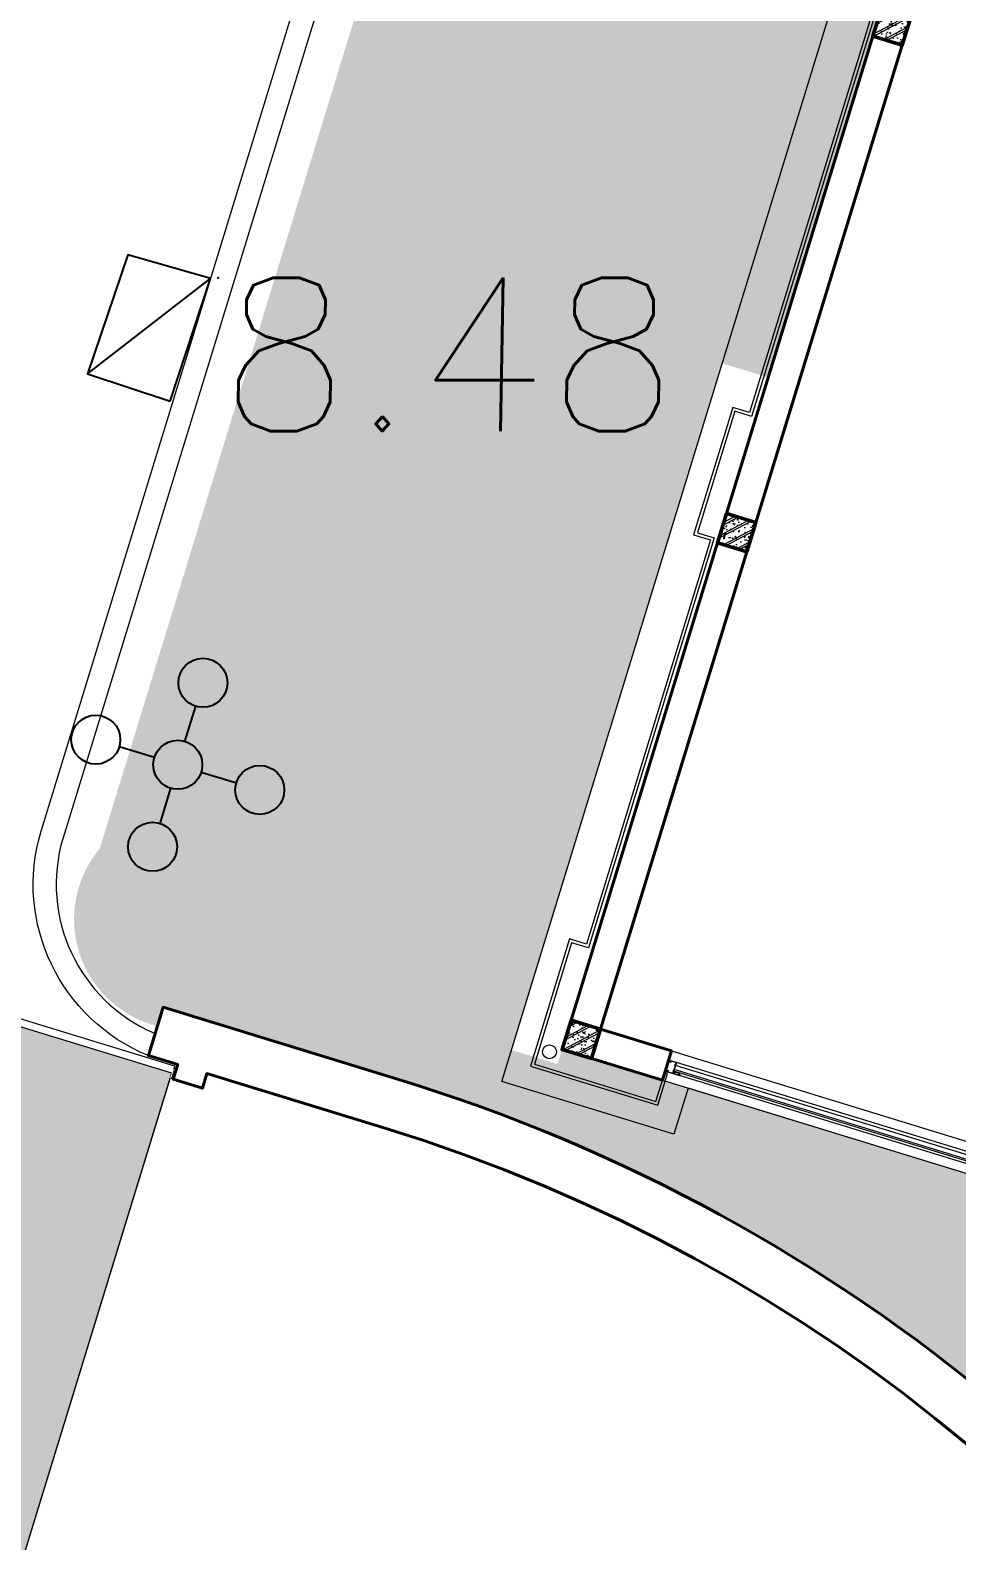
# Model space of a CAD drawing. Header units: inches. Extents: x 587740 to 588006, y 2325787 to 2326106.
# Drawn here: x 587920.28 to 587926.33, y 2325986.65 to 2325996.51 of the extents above; entities that cross this region are included whole.
import ezdxf
from ezdxf.enums import TextEntityAlignment as Align

# ---------------------------------------------------------------- set-up
doc = ezdxf.new("R2010")
doc.units = ezdxf.units.IN
doc.header["$MEASUREMENT"] = 0
doc.set_wipeout_variables(frame=1)
doc.header["$PDSIZE"] = 0.1
for name, color, linetype in [('diem', 8, 'Continuous'), ('Docao', 22, 'Continuous'), ('Ho ga', 8, 'Continuous'), ('Xref Landscape 2020 05 04$0$CDC-E-Lighting', 2, 'Continuous')]:
    doc.layers.add(name, color=color, linetype=linetype)
for name, color, linetype, lineweight in [('Xref Landscape 2020 05 04$0$HATCH', 250, 'Continuous', 5), ('Xref Landscape 2020 05 04$0$MANH', 136, 'Continuous', 5), ('Xref Landscape 2020 05 04$0$THAY', 4, 'Continuous', 20), ('Xref Landscape 2020 05 04$0$tree', 74, 'Continuous', 13), ('Xref Landscape 2020 05 04$0$TUONG', 7, 'Continuous', 40), ('Xref Mat bang phong may phat dien tang 1$0$+Alu doors', 63, 'Continuous', 5), ('Xref Mat bang phong may phat dien tang 1$0$+Steel Doors', 4, 'Continuous', 9), ('Xref Mat bang phong may phat dien tang 1$0$A_manh', 8, 'Continuous', 9), ('Xref Mat bang phong may phat dien tang 1$0$AUDIT_I_200911173911-1', 6, 'Continuous', 20), ('Xref Mat bang phong may phat dien tang 1$0$CUADI', 40, 'Continuous', 18), ('Xref Mat bang phong may phat dien tang 1$0$hoan thien', 41, 'Continuous', 20), ('Xref Mat bang phong may phat dien tang 1$0$THAY', 4, 'Continuous', 20), ('Xref Mat bang phong may phat dien tang 1$0$Xref Mat bang phong may phat dien tang 1$0$A_COT VACH', 30, 'Continuous', 50), ('Xref Mat bang phong may phat dien tang 1$0$Xref Mat bang phong may phat dien tang 1$0$i_hatch', 250, 'Continuous', 5), ('Xref Mat bang phong may phat dien tang 1$0$Xref Mat bang phong may phat dien tang 1$0$TUONG', 7, 'Continuous', 40)]:
    doc.layers.add(name, color=color, linetype=linetype, lineweight=lineweight)
doc.styles.add('VNARIAL', font='txt.shx')

# ---------------------------------------------------------------- blocks, each defined once
blk = doc.blocks.new('Xref Landscape 2020 05 04$0$li85')
at = {"linetype": 'ByBlock'}
for p, q in [((0, 100.000000015522), (0, 250.0000000310441)), ((-100.000000015522, 0), (-250.000000015522, 0)), ((100.000000015522, 0), (250.000000015522, 0)), ((0, -100.000000015522), (0, -250.000000015522))]:
    blk.add_line(p, q, dxfattribs=at)
for centre in [(0, 350.0000000310441), (-350.000000015522, 0), (0, 0), (350.000000015522, 0), (-6.123233995736766e-15, -350.000000015522)]:
    blk.add_circle(centre, 100, dxfattribs=at)
blk = doc.blocks.new('Xref Mat bang phong may phat dien tang 1$0$Xref Mat bang phong may phat dien tang 1$0$cot 200X200')
at = {"layer": 'Xref Mat bang phong may phat dien tang 1$0$Xref Mat bang phong may phat dien tang 1$0$i_hatch', "ltscale": 5}
h = blk.add_hatch(dxfattribs=at)
h.set_pattern_fill('BT-01', color=256, scale=15, pattern_type=2)
h.set_pattern_definition([(49.99999999999999, (-96078, 4446), (107.589027390113, -9.412820247389266), [11.25, -123.75]), (355, (-96078, 4446), (-20.81270004195, 112.8288200550018), [9, -99]), (100.4514, (-96069.034248, 4445.215599), (86.77640725710323, 103.415931309143), [9.5610285, -105.1713168]), (46.18420000000001, (-96078, 4476), (160.0861572938467, -24.82785214935271), [16.875, -185.625]), (96.6356, (-96064.65948825, 4473.93100395), (140.1994058323055, 146.1176806350663), [14.3415432, -157.75695]), (351.1842, (-96078, 4476), (140.1992917700441, 146.1177901387987), [13.5, -148.5]), (21, (-96063, 4468.5), (89.53605781776925, -60.39283359980082), [11.25, -123.75]), (326.0000000000001, (-96063, 4468.5), (36.49729978823726, 108.772506757028), [9, -99]), (71.4514, (-96055.53866505, 4463.4672591), (126.0333942872235, 48.37957450649286), [9.5610285, -105.1713168]), (37.50000000000001, (-96078, 4446), (1.8239782975936, 49.93407807469672), [0, -97.8, 0, -100.5, 0, -99.375]), (7.499999999999999, (-96078, 4446), (39.46043061632229, 59.16175678235403), [0, -57.3, 0, -95.55, 0, -37.875]), (327.5, (-96111.45, 4446), (80.07336542586135, -3.383230760156963), [0, -37.5, 0, -117, 0, -155.25]), (317.5, (-96126.45, 4446), (87.47792540135794, 15.01574734984766), [0, -48.75, 0, -77.69999999999999, 0, -110.25]), (45, (-96078, 4446), (-45.07805730064241, 45.07805730064241), []), (45, (-96078, 4464.375), (-45.07805730064241, 45.07805730064241), [])])
h.paths.add_polyline_path([(-100, 100), (100, 100), (100, -100), (-100, -100)])
at = {"layer": 'Xref Mat bang phong may phat dien tang 1$0$Xref Mat bang phong may phat dien tang 1$0$A_COT VACH'}
blk.add_lwpolyline([(-100, 100), (100, 100), (100, -100), (-100, -100)], close=True, dxfattribs=at)
blk = doc.blocks.new('*U96')
at = {"layer": 'Xref Mat bang phong may phat dien tang 1$0$+Alu doors', "ltscale": 1000}
for p, q in [((-11018.14192059063, 54301.26187390702, -66.22850946302151), (-11018.14192059118, 56695.27247471528, -132.457018926043)), ((-11007.14192059058, 54301.26187390708, -66.22850946302151), (-11007.14192059057, 56695.27247471528, -132.457018926043)), ((-10978.50237542604, 54301.26187390708, -66.22850946302151), (-10978.50237542603, 56695.27247471528, -132.457018926043)), ((-10958.14192059058, 54301.26187390702, -66.22850946302151), (-10958.14192059057, 56695.27247471528, -132.457018926043))]:
    blk.add_line(p, q, dxfattribs=at)
at = {"layer": 'Xref Mat bang phong may phat dien tang 1$0$+Steel Doors', "ltscale": 1000}
for p, q in [((-11031.64192059057, 56695.27247471528, -66.22850946302151), (-11034.14192059057, 56695.27247471528, -66.22850946302151)), ((-11034.14192059057, 56695.27247471528, -66.22850946302151), (-11034.14192059057, 56657.27247471528, -66.22850946302151)), ((-11034.14192059057, 56657.27247471528, -66.22850946302151), (-11026.34192059058, 56657.27247471528, -66.22850946302151)), ((-11032.64192059057, 56654.47247471529, -132.457018926043), (-11034.14192059057, 56652.27247471528, -132.457018926043)), ((-11032.94192059056, 56652.27247471528, -66.22850946302151), (-11034.14192059057, 56652.27247471528, -66.22850946302151)), ((-11034.14192059057, 56652.27247471528, -66.22850946302151), (-11034.14192059057, 56650.27247471528, -66.22850946302151)), ((-11034.14192059058, 54346.26187390708, -66.22850946302151), (-11034.14192059057, 56650.27247471528, -132.457018926043)), ((-11034.14192059057, 56650.27247471528, -66.22850946302151), (-11025.14192059057, 56650.27247471528, -66.22850946302151)), ((-11032.94192059056, 56689.27247471528, -66.22850946302151), (-11032.94192059056, 56694.07247471527, -66.22850946302151)), ((-11032.94192059056, 56694.07247471527, -66.22850946302151), (-11031.64192059057, 56694.07247471527, -66.22850946302151)), ((-11020.34192059058, 56689.27247471528, -66.22850946302151), (-11032.94192059056, 56689.27247471528, -66.22850946302151)), ((-11022.84192059058, 56688.27247471528, -132.457018926043), (-11032.94192059056, 56688.27247471528, -132.457018926043)), ((-11032.94192059056, 56658.47247471529, -132.457018926043), (-11032.94192059056, 56688.07247471527, -132.457018926043)), ((-11020.34192059058, 56658.47247471529, -132.457018926043), (-11032.94192059056, 56658.47247471529, -132.457018926043)), ((-11032.94192059056, 56651.47247471529, -66.22850946302151), (-11032.94192059056, 56652.27247471528, -66.22850946302151)), ((-11026.34192059058, 56651.47247471529, -66.22850946302151), (-11032.94192059056, 56651.47247471529, -66.22850946302151)), ((-11031.64192059057, 56694.07247471527, -66.22850946302151), (-11031.64192059057, 56695.27247471528, -66.22850946302151)), ((-11026.34192059058, 56657.27247471528, -66.22850946302151), (-11026.34192059058, 56651.47247471529, -66.22850946302151)), ((-11025.14192059057, 56650.27247471528, -66.22850946302151), (-11025.14192059057, 56657.27247471528, -66.22850946302151)), ((-11025.14192059057, 56657.27247471528, -66.22850946302151), (-11019.14192059057, 56657.27247471528, -66.22850946302151)), ((-11022.84192059058, 56689.27247471528, -132.457018926043), (-11022.84192059058, 56681.07247471527, -132.457018926043)), ((-11022.84192059058, 56681.07247471527, -132.457018926043), (-11020.34192059058, 56681.07247471527, -132.457018926043)), ((-11019.14192059057, 56695.27247471528, -66.22850946302151), (-11021.64192059057, 56695.27247471528, -66.22850946302151)), ((-11021.64192059057, 56695.27247471528, -66.22850946302151), (-11021.64192059057, 56694.07247471527, -66.22850946302151)), ((-11021.64192059057, 56694.07247471527, -66.22850946302151), (-11020.34192059058, 56694.07247471527, -66.22850946302151)), ((-11021.64192059057, 56682.27247471528, -66.22850946302151), (-11021.64192059057, 56688.27247471528, -66.22850946302151)), ((-11021.64192059057, 56688.27247471528, -66.22850946302151), (-11020.34192059058, 56688.27247471528, -66.22850946302151)), ((-11020.34192059058, 56682.27247471528, -66.22850946302151), (-11021.64192059057, 56682.27247471528, -66.22850946302151)), ((-11020.34192059058, 56694.07247471527, -66.22850946302151), (-11020.34192059058, 56689.27247471528, -66.22850946302151)), ((-11020.34192059058, 56688.27247471528, -66.22850946302151), (-11020.34192059058, 56687.27247471528, -66.22850946302151)), ((-11020.34192059058, 56687.27247471528, -66.22850946302151), (-11019.14192059057, 56687.27247471528, -66.22850946302151)), ((-11019.14192059057, 56683.07247471527, -66.22850946302151), (-11020.34192059058, 56683.07247471527, -66.22850946302151)), ((-11020.34192059058, 56683.07247471527, -66.22850946302151), (-11020.34192059058, 56682.27247471528, -66.22850946302151)), ((-11020.34192059058, 56681.07247471527, -132.457018926043), (-11020.34192059058, 56658.47247471529, -132.457018926043)), ((-11019.14192059057, 56687.27247471528, -66.22850946302151), (-11019.14192059057, 56695.27247471528, -66.22850946302151)), ((-11019.14192059057, 56657.27247471528, -66.22850946302151), (-11019.14192059057, 56683.07247471527, -66.22850946302151)), ((-11034.14192059058, 54344.26187390708, -66.22850946302151), (-11034.14192059058, 54346.26187390708, -66.22850946302151)), ((-11034.14192059058, 54346.26187390708, -66.22850946302151), (-11025.14192059058, 54346.26187390708, -66.22850946302151)), ((-11032.64192059058, 54342.06187390707, -66.22850946302151), (-11034.14192059058, 54344.26187390708, -66.22850946302151)), ((-11032.94192059057, 54344.26187390708, -66.22850946302151), (-11034.14192059058, 54344.26187390708, -66.22850946302151)), ((-11034.14192059058, 54301.26187390708, -66.22850946302151), (-11034.14192059058, 54339.26187390708, -66.22850946302151)), ((-11034.14192059058, 54339.26187390708, -66.22850946302151), (-11026.34192059059, 54339.26187390708, -66.22850946302151)), ((-11031.64192059058, 54301.26187390708, -66.22850946302151), (-11034.14192059058, 54301.26187390708, -66.22850946302151)), ((-11026.34192059059, 54345.06187390707, -66.22850946302151), (-11032.94192059057, 54345.06187390707, -66.22850946302151)), ((-11032.94192059057, 54345.06187390707, -66.22850946302151), (-11032.94192059057, 54344.26187390708, -66.22850946302151)), ((-11020.34192059059, 54338.06187390707, -66.22850946302151), (-11032.94192059057, 54338.06187390707, -66.22850946302151)), ((-11032.94192059057, 54338.06187390707, -66.22850946302151), (-11032.94192059057, 54308.46187390709, -66.22850946302151)), ((-11022.84192059059, 54308.26187390708, -66.22850946302151), (-11032.94192059057, 54308.26187390708, -66.22850946302151)), ((-11020.34192059059, 54307.26187390708, -66.22850946302151), (-11032.94192059057, 54307.26187390708, -66.22850946302151)), ((-11032.94192059057, 54307.26187390708, -66.22850946302151), (-11032.94192059057, 54302.46187390709, -66.22850946302151)), ((-11032.94192059057, 54302.46187390709, -66.22850946302151), (-11031.64192059058, 54302.46187390709, -66.22850946302151)), ((-11031.64192059058, 54302.46187390709, -66.22850946302151), (-11031.64192059058, 54301.26187390708, -66.22850946302151)), ((-11026.34192059059, 54339.26187390708, -66.22850946302151), (-11026.34192059059, 54345.06187390707, -66.22850946302151)), ((-11025.14192059058, 54346.26187390708, -66.22850946302151), (-11025.14192059058, 54339.26187390708, -66.22850946302151)), ((-11025.14192059058, 54339.26187390708, -66.22850946302151), (-11019.14192059058, 54339.26187390708, -66.22850946302151)), ((-11022.84192059059, 54307.26187390708, -66.22850946302151), (-11022.84192059059, 54315.46187390709, -66.22850946302151)), ((-11022.84192059059, 54315.46187390709, -66.22850946302151), (-11020.34192059059, 54315.46187390709, -66.22850946302151)), ((-11020.34192059059, 54314.26187390708, -66.22850946302151), (-11021.64192059058, 54314.26187390708, -66.22850946302151)), ((-11021.64192059058, 54314.26187390708, -66.22850946302151), (-11021.64192059058, 54308.26187390708, -66.22850946302151)), ((-11021.64192059058, 54308.26187390708, -66.22850946302151), (-11020.34192059059, 54308.26187390708, -66.22850946302151)), ((-11021.64192059058, 54301.26187390708, -66.22850946302151), (-11021.64192059058, 54302.46187390709, -66.22850946302151)), ((-11021.64192059058, 54302.46187390709, -66.22850946302151), (-11020.34192059059, 54302.46187390709, -66.22850946302151)), ((-11019.14192059058, 54301.26187390708, -66.22850946302151), (-11021.64192059058, 54301.26187390708, -66.22850946302151)), ((-11020.34192059059, 54315.46187390709, -66.22850946302151), (-11020.34192059059, 54338.06187390707, -66.22850946302151)), ((-11020.34192059059, 54313.46187390709, -66.22850946302151), (-11020.34192059059, 54314.26187390708, -66.22850946302151)), ((-11019.14192059058, 54313.46187390709, -66.22850946302151), (-11020.34192059059, 54313.46187390709, -66.22850946302151)), ((-11020.34192059059, 54308.26187390708, -66.22850946302151), (-11020.34192059059, 54309.26187390708, -66.22850946302151)), ((-11020.34192059059, 54309.26187390708, -66.22850946302151), (-11019.14192059058, 54309.26187390708, -66.22850946302151)), ((-11020.34192059059, 54302.46187390709, -66.22850946302151), (-11020.34192059059, 54307.26187390708, -66.22850946302151)), ((-11019.14192059058, 54339.26187390708, -66.22850946302151), (-11019.14192059058, 54313.46187390709, -66.22850946302151)), ((-11019.14192059058, 54309.26187390708, -66.22850946302151), (-11019.14192059058, 54301.26187390708, -66.22850946302151))]:
    blk.add_line(p, q, dxfattribs=at)
for centre, radius in [((-11029.64192059057, 56654.47247471529, -132.457018926043), 3), ((-11032.14192059057, 56654.47247471529, -132.457018926043), 0.5), ((-11029.64192059057, 56654.47247471529, -132.457018926043), 2), ((-11029.64192059057, 56656.97247471529, -132.457018926043), 0.5), ((-11029.64192059057, 56651.97247471529, -132.457018926043), 0.5), ((-11027.14192059057, 56654.47247471529, -132.457018926043), 0.5), ((-11029.64192059058, 54342.06187390707, -66.22850946302151), 3), ((-11032.14192059058, 54342.06187390707, -66.22850946302151), 0.5), ((-11029.64192059058, 54342.06187390707, -66.22850946302151), 2), ((-11029.64192059058, 54344.56187390707, -66.22850946302151), 0.5), ((-11029.64192059058, 54339.56187390707, -66.22850946302151), 0.5), ((-11027.14192059058, 54342.06187390707, -66.22850946302151), 0.5)]:
    blk.add_circle(centre, radius, dxfattribs=at)
at = {"layer": 'Xref Mat bang phong may phat dien tang 1$0$CUADI'}
for p, q in [((-11034.14192059051, 56695.27247471528, -132.457018926043), (-11034.14192059051, 56733.27247471528, -132.457018926043)), ((-11034.14192059051, 56733.27247471528, -132.457018926043), (-11025.14192059051, 56733.27247471528, -132.457018926043)), ((-11026.29192059053, 56732.12247471529, -132.457018926043), (-11032.99192059055, 56732.12247471529, -132.457018926043)), ((-11032.99192059055, 56732.12247471529, -132.457018926043), (-11032.99192059055, 56696.42247471528, -132.457018926043)), ((-11026.29192059048, 56730.97247471526, -132.457018926043), (-11026.29192059053, 56732.12247471529, -132.457018926043)), ((-11022.64192059051, 56730.97247471529, -132.457018926043), (-11026.29192059048, 56730.97247471526, -132.457018926043)), ((-11025.14192059051, 56733.27247471528, -132.457018926043), (-11025.14192059051, 56732.12247471529, -132.457018926043)), ((-11025.14192059051, 56732.12247471529, -132.457018926043), (-11022.64192059051, 56732.12247471529, -132.457018926043)), ((-11022.14192059051, 56731.62247471529, -132.457018926043), (-11022.14192059051, 56731.47247471529, -132.457018926043)), ((-10970.14192059057, 56731.47247471529, -132.457018926043), (-10970.14192059057, 56731.62247471529, -132.457018926043)), ((-10969.64192059057, 56732.12247471529, -132.457018926043), (-10967.14192059057, 56732.12247471529, -132.457018926043)), ((-10965.9919205906, 56730.97247471526, -132.457018926043), (-10969.64192059057, 56730.97247471529, -132.457018926043)), ((-10967.14192059057, 56732.12247471529, -132.457018926043), (-10967.14192059057, 56733.27247471528, -132.457018926043)), ((-10967.14192059057, 56733.27247471528, -132.457018926043), (-10958.14192059057, 56733.27247471528, -132.457018926043)), ((-10959.29192059059, 56732.12247471529, -132.457018926043), (-10965.99192059055, 56732.12247471529, -132.457018926043)), ((-10965.99192059055, 56732.12247471529, -132.457018926043), (-10965.9919205906, 56730.97247471526, -132.457018926043)), ((-10959.29192059059, 56696.42247471528, -132.457018926043), (-10959.29192059059, 56732.12247471529, -132.457018926043)), ((-10958.14192059057, 56733.27247471528, -132.457018926043), (-10958.14192059057, 56695.27247471528, -132.457018926043)), ((-10958.14192059057, 56695.27247471528, -132.457018926043), (-11034.14192059051, 56695.27247471528, -132.457018926043)), ((-11032.99192059055, 56696.42247471528, -132.457018926043), (-11015.9311341529, 56696.42247471528, -132.457018926043)), ((-11015.68944062342, 56700.09281238672, -132.457018926043), (-11015.42888061606, 56699.666070682, -132.457018926043)), ((-11013.3444005576, 56700.09281238672, -132.457018926043), (-11013.6049605649, 56699.66607068197, -132.457018926043)), ((-10978.98113415294, 56696.42247471528, -132.457018926043), (-11013.10270702813, 56696.42247471528, -132.457018926043)), ((-10978.47888061617, 56699.66607068197, -132.457018926043), (-10978.73944062341, 56700.09281238678, -132.457018926043)), ((-10976.65496056495, 56699.66607068197, -132.457018926043), (-10976.39440055771, 56700.09281238678, -132.457018926043)), ((-10976.15270702817, 56696.42247471528, -132.457018926043), (-10959.29192059059, 56696.42247471528, -132.457018926043)), ((-10958.14192059058, 54301.26187390708, -66.22850946302151), (-11034.14192059052, 54301.26187390708, -66.22850946302151)), ((-11034.14192059052, 54301.26187390708, -66.22850946302151), (-11034.14192059052, 54263.26187390708, -66.22850946302151)), ((-11034.14192059052, 54263.26187390708, -66.22850946302151), (-11025.14192059052, 54263.26187390708, -66.22850946302151)), ((-11032.99192059055, 54264.41187390708, -66.22850946302151), (-11032.99192059055, 54300.11187390709, -66.22850946302151)), ((-11032.99192059055, 54300.11187390709, -66.22850946302151), (-11015.9311341529, 54300.11187390709, -66.22850946302151)), ((-11026.29192059054, 54264.41187390708, -66.22850946302151), (-11032.99192059055, 54264.41187390708, -66.22850946302151)), ((-11022.64192059052, 54265.56187390707, -66.22850946302151), (-11026.29192059048, 54265.5618739071, -66.22850946302151)), ((-11026.29192059048, 54265.5618739071, -66.22850946302151), (-11026.29192059054, 54264.41187390708, -66.22850946302151)), ((-11025.14192059052, 54263.26187390708, -66.22850946302151), (-11025.14192059052, 54264.41187390708, -66.22850946302151)), ((-11025.14192059052, 54264.41187390708, -66.22850946302151), (-11022.64192059052, 54264.41187390708, -66.22850946302151)), ((-11022.14192059052, 54264.91187390708, -66.22850946302151), (-11022.14192059052, 54265.06187390707, -66.22850946302151)), ((-11015.68944062343, 54296.44153623564, -66.22850946302151), (-11015.42888061607, 54296.86827794037, -66.22850946302151)), ((-11013.34440055761, 54296.44153623564, -66.22850946302151), (-11013.60496056491, 54296.8682779404, -66.22850946302151)), ((-10978.98113415295, 54300.11187390709, -66.22850946302151), (-11013.10270702813, 54300.11187390709, -66.22850946302151)), ((-10978.47888061617, 54296.8682779404, -66.22850946302151), (-10978.73944062342, 54296.44153623559, -66.22850946302151)), ((-10976.65496056496, 54296.8682779404, -66.22850946302151), (-10976.39440055771, 54296.44153623559, -66.22850946302151)), ((-10976.15270702818, 54300.11187390709, -66.22850946302151), (-10959.2919205906, 54300.11187390709, -66.22850946302151)), ((-10970.14192059058, 54265.06187390707, -66.22850946302151), (-10970.14192059058, 54264.91187390708, -66.22850946302151)), ((-10965.99192059061, 54265.5618739071, -66.22850946302151), (-10969.64192059058, 54265.56187390707, -66.22850946302151)), ((-10969.64192059058, 54264.41187390708, -66.22850946302151), (-10967.14192059058, 54264.41187390708, -66.22850946302151)), ((-10967.14192059058, 54264.41187390708, -66.22850946302151), (-10967.14192059058, 54263.26187390708, -66.22850946302151)), ((-10967.14192059058, 54263.26187390708, -66.22850946302151), (-10958.14192059058, 54263.26187390708, -66.22850946302151)), ((-10965.99192059055, 54264.41187390708, -66.22850946302151), (-10965.99192059061, 54265.5618739071, -66.22850946302151)), ((-10959.2919205906, 54264.41187390708, -66.22850946302151), (-10965.99192059055, 54264.41187390708, -66.22850946302151)), ((-10959.2919205906, 54300.11187390709, -66.22850946302151), (-10959.2919205906, 54264.41187390708, -66.22850946302151)), ((-10958.14192059058, 54263.26187390708, -66.22850946302151), (-10958.14192059058, 54301.26187390708, -66.22850946302151))]:
    blk.add_line(p, q, dxfattribs=at)
for centre, radius, start, end in [((-11022.64192059051, 56731.62247471529, -132.457018926043), 0.5, 0, 90), ((-11022.64192059051, 56731.47247471529, -132.457018926043), 0.5, 270, 0), ((-10969.64192059057, 56731.62247471529, -132.457018926043), 0.5, 90, 180), ((-10969.64192059057, 56731.47247471529, -132.457018926043), 0.5, 180, 270), ((-11014.51692059055, 56698.17247471527, -132.457018926043), 2.249999999978485, 121.4074098892086, 231.0575587314018), ((-11014.51692059051, 56698.17247471531, -132.457018926043), 1.749999999970359, 121.4074098887342, 58.59259011126581), ((-11014.51692059051, 56698.17247471531, -132.457018926043), 1.749999999970359, 121.4074098887342, 58.59259011126581), ((-11014.51692059047, 56698.17247471527, -132.457018926043), 2.249999999978485, 308.9424412685982, 58.59259011079141), ((-10977.56692059057, 56698.17247471528, -132.457018926043), 2.250000000001568, 121.4074098879002, 231.0575587309418), ((-10977.56692059056, 56698.17247471526, -132.457018926043), 1.750000000013828, 121.4074098878652, 58.59259011213479), ((-10977.56692059055, 56698.1724747152, -132.457018926043), 1.750000000072561, 121.4074098869004, 58.59259011128145), ((-10977.56692059055, 56698.17247471528, -132.457018926043), 2.250000000001568, 308.9424412690582, 58.59259011209981), ((-11022.64192059052, 54265.06187390707, -66.22850946302151), 0.5, 0, 90), ((-11022.64192059052, 54264.91187390708, -66.22850946302151), 0.5, 270, 0), ((-11014.51692059055, 54298.3618739071, -66.22850946302151), 2.249999999978485, 128.9424412685982, 238.5925901107913), ((-11014.51692059052, 54298.36187390705, -66.22850946302151), 1.749999999970359, 301.4074098887342, 238.5925901112658), ((-11014.51692059052, 54298.36187390705, -66.22850946302151), 1.749999999970359, 301.4074098887342, 238.5925901112658), ((-11014.51692059048, 54298.3618739071, -66.22850946302151), 2.249999999978485, 301.4074098892086, 51.05755873140181), ((-10977.56692059057, 54298.36187390709, -66.22850946302151), 2.250000000001568, 128.9424412690582, 238.5925901120998), ((-10977.56692059057, 54298.3618739071, -66.22850946302151), 1.750000000013828, 301.4074098878652, 238.5925901121348), ((-10977.56692059056, 54298.36187390717, -66.22850946302151), 1.750000000072561, 301.4074098887186, 238.5925901130996), ((-10977.56692059056, 54298.36187390709, -66.22850946302151), 2.250000000001568, 301.4074098879002, 51.05755873094184), ((-10969.64192059058, 54265.06187390707, -66.22850946302151), 0.5, 90, 180), ((-10969.64192059058, 54264.91187390708, -66.22850946302151), 0.5, 180, 270)]:
    blk.add_arc(centre, radius, start, end, dxfattribs=at)

msp = doc.modelspace()

# ---------------------------------------------------------------- hatches: boundary and pattern name
at = {"layer": 'Xref Landscape 2020 05 04$0$HATCH'}
h = msp.add_hatch(dxfattribs=at)
h.set_pattern_fill('FILL', color=256, scale=200, angle=4.969616689786745e-17, pattern_type=2)
h.set_pattern_definition([(27.94485315932023, (587837.1683715227, 2326033.824843154), (0.07343597272982269, 0.1029910786382694), [0.1131370880795329, -0.1131370880795329]), (27.94485315932023, (587837.1816261342, 2326033.799856851), (0.07343597272982269, 0.1029910786382694), [0.1131370880795329, -0.1131370880795329]), (297.9448375156794, (587837.2007465895, 2326033.793991009), (0.1264544189279493, 0.003045868315924131), [0.05656854404976644, -0.05656854404976644]), (297.9448375156794, (587837.2257328884, 2326033.807245628), (0.1264544189279493, 0.003045868315924131), [0.05656854404976644, -0.05656842654976322]), (297.9448375156794, (587837.2507191874, 2326033.820500246), (0.1264544189279493, 0.003045868315924131), [0.05656854404976644, -0.05656842654976322]), (297.9448375156794, (587837.2757054863, 2326033.833754865), (0.1264544189279493, 0.003045868315924131), [0.05656854404976644, -0.05656842654976322])])
h.paths.add_polyline_path([(587921.2023403355, 2325989.702985153), (587920.1707917826, 2325990.019447354), (587917.7745946288, 2325982.20873925), (587918.8061431816, 2325981.892277048)])

# ---------------------------------------------------------------- linework, layer by layer
at = {"layer": 'diem'}
msp.add_point((587921.505, 2325994.895, 8.475), dxfattribs=at)
at = {"layer": 'Ho ga', "elevation": 8.448}
msp.add_lwpolyline([(587921.193, 2325994.091), (587921.4560378804, 2325994.890783685), (587920.9163921542, 2325995.046407894), (587920.6529462043, 2325994.268241296)], close=True, dxfattribs=at)
msp.add_lwpolyline([(587920.6529462043, 2325994.268241296), (587921.4560378796, 2325994.890783682)], dxfattribs=at)
at = {"layer": 'Xref Landscape 2020 05 04$0$MANH'}
msp.add_lwpolyline([(587924.2188160031, 2326003.384973464), (587920.4927284305, 2325991.239319107, 0.3810533022681022), (587921.0894749828, 2325989.9636792, 0.3810533022681022)], format="xyb", dxfattribs=at)
for points in [[(587921.222741081, 2325989.749026551), (587920.1854563857, 2325990.067248485), (587917.7599300134, 2325982.160938079), (587918.7972147086, 2325981.842716144), (587918.8221445448, 2325981.923978102), (587918.8164084082, 2325981.925737855), (587921.1920751085, 2325989.669524346), (587921.1978112452, 2325989.667764593)], [(587921.2023403355, 2325989.702985153), (587920.1707917826, 2325990.019447354), (587917.7745946288, 2325982.20873925), (587918.8061431816, 2325981.892277048)]]:
    msp.add_lwpolyline(points, close=True, dxfattribs=at)
at = {"layer": 'Xref Landscape 2020 05 04$0$THAY'}
msp.add_lwpolyline([(587921.050276262, 2325989.817625933, -0.3865098183821185), (587920.3493776567, 2325991.283484512), (587924.0754125887, 2326003.428967279)], format="xyb", dxfattribs=at)
at = {"layer": 'Xref Landscape 2020 05 04$0$TUONG'}
msp.add_lwpolyline([(587913.9057044964, 2325969.154357851), (587916.340029615, 2325977.089348885), (587918.6058035624, 2325976.394246596, 1.000000000000003), (587920.1455875352, 2325981.413367471), (587918.99836022, 2325981.765317997), (587919.0276894385, 2325981.860920299), (587918.836484886, 2325981.91957872), (587918.8071556673, 2325981.823976417), (587918.6159511149, 2325981.882634839), (587918.5191646938, 2325981.567147241), (587920.0488011141, 2325981.097879873, -0.9999999999999999), (587918.7025899836, 2325976.709734194), (587916.1213285244, 2325977.501622878), (587913.4934305636, 2325968.935656648), (587916.0746920228, 2325968.143767964, 1), (587922.6766990654, 2325989.663846072), (587921.1470626736, 2325990.1331135), (587921.050276262, 2325989.817625933), (587921.2414808145, 2325989.758967512), (587921.2121515868, 2325989.663365213), (587921.4033561394, 2325989.604706792), (587921.432685358, 2325989.700309095), (587922.5799126539, 2325989.348358505, -0.9999999999999999), (587916.1714784439, 2325968.459255562)], format="xyb", dxfattribs=at)

# ---------------------------------------------------------------- block references
at = {"layer": 'Xref Landscape 2020 05 04$0$CDC-E-Lighting', "xscale": 0.001599999847666704, "yscale": 0.001600000075995922, "zscale": 0.001599999999998308, "rotation": 162.9448455820361}
msp.add_blockref('Xref Landscape 2020 05 04$0$li85', (587921.2419776572, 2325991.716248403), dxfattribs=at)

# ---------------------------------------------------------------- texts
at = {"layer": 'Docao', "style": 'VNARIAL', "oblique": 1}
msp.add_text('8.48', height=1, dxfattribs=at).set_placement((587921.505, 2325994.895, 8.475), align=Align.TOP_LEFT)

# ---------------------------------------------------------------- next in the draw order: wipeouts: each hides what was drawn before it
msp.add_wipeout([(587921.1920751086, 2325989.6695243455), (587921.2087927633, 2325989.724017658), (587921.1542994658, 2325989.740735308), (587921.1560592189, 2325989.746471446), (587921.216288653, 2325989.7279940434), (587921.1978112452, 2325989.667764593)]).dxf.layer = 'Xref Landscape 2020 05 04$0$MANH'
at = {"linetype": 'ByBlock'}
msp.add_wipeout([(587937.4733255416, 2325998.7378828707), (587937.25490141, 2325998.0259017497), (587936.9548621738, 2325998.117948867), (587936.1101816905, 2325995.364605852), (587936.4102209267, 2325995.2725587348), (587933.7104693262, 2325986.4723764663), (587930.1881556985, 2325987.552964523), (587930.2805427369, 2325987.8541117758), (587927.6180193428, 2325988.6709302887), (587927.5256323044, 2325988.369783036), (587926.521798269, 2325988.677742855), (587926.6141853074, 2325988.978890108), (587924.5730174575, 2325989.60508693), (587924.4806304191, 2325989.3039396773), (587923.3573036679, 2325989.6485579023), (587925.8488188277, 2325997.7699671187), (587926.1500252546, 2325997.6775619267), (587927.2029421786, 2326001.1096779937), (587926.9017357517, 2326001.202083186), (587927.1201598833, 2326001.9140643068), (587930.863075002, 2326000.765799331), (587930.7854321296, 2326000.512712555), (587933.6534721616, 2325999.6328449077), (587933.731115034, 2325999.8859316837)], dxfattribs=at).dxf.layer = 'Xref Mat bang phong may phat dien tang 1$0$A_manh'

# ---------------------------------------------------------------- next in the draw order: hatches: boundary and pattern name
at = {"layer": 'Xref Landscape 2020 05 04$0$tree'}
h = msp.add_hatch(dxfattribs=at)
h.set_pattern_fill('CROSS', color=256, scale=499.9999999999999, angle=180)
h.set_pattern_definition([(162.9448453374998, (587837.162505679, 2326033.805722693), (-0.1561643684962271, -0.08284136481517426), [0.06249999317998287, -0.1874999795399486]), (252.9448453374999, (587837.1417953484, 2326033.844763791), (0.08284132217713897, -0.1561643911146509), [0.0625000102445483, -0.1875000307336449])])
edge = h.paths.add_edge_path(flags=16)
edge.add_line((587933.496445618, 2325986.35498537), (587931.8276130816, 2325980.915214358))
edge.add_line((587931.8276130816, 2325980.915214358), (587930.3580623056, 2325981.366048436))
edge.add_ellipse((587919.3756955441, 2325978.903807017), major_axis=(7.958487593634982, 7.95848759363498), ratio=0.9999998471766518, start_angle=327.6367182306451, end_angle=332.3597349387829)
edge.add_line((587930.1180325403, 2325982.261963279), (587931.5563033667, 2325986.950189196))
edge.add_line((587931.5563033667, 2325986.950189196), (587933.496445618, 2325986.35498537))
h.paths.add_polyline_path([(587925.0968971006, 2325994.245510424), (587923.7213567516, 2325989.761762442), (587923.4203614878, 2325989.854102853), (587924.7959018367, 2325994.337850834)], flags=0)
h.paths.add_polyline_path([(587925.0968971006, 2325994.245510424), (587923.7213567516, 2325989.761762442), (587923.4203614878, 2325989.854102853), (587924.7959018367, 2325994.337850834)], flags=16)
h.paths.add_polyline_path([(587925.0956477856, 2325994.244847693), (587923.720694021, 2325989.763011757), (587923.4206547799, 2325989.855058876), (587924.7956085445, 2325994.336894811)], flags=0)
edge = h.paths.add_edge_path()
edge.add_line((587912.1738291613, 2325969.015545404), (587913.0844761078, 2325967.298882485))
edge.add_line((587913.0844761078, 2325967.298882485), (587916.1213285244, 2325977.501622878))
edge.add_line((587916.1213285244, 2325977.501622878), (587918.7025899836, 2325976.709734194))
edge.add_ellipse((587919.3756955488, 2325978.903807033), major_axis=(0.6731934940453421, 2.19404586276353), ratio=0.9999997269055262, start_angle=180.0022961777678, end_angle=360.0022961777678)
edge.add_line((587920.0488011141, 2325981.097879873), (587918.5191646938, 2325981.567147241))
edge.add_line((587918.5191646938, 2325981.567147241), (587918.5528932951, 2325981.677089889))
edge.add_line((587918.5528932951, 2325981.677089889), (587917.4163503478, 2325981.827993884))
edge.add_line((587917.4163503478, 2325981.827993884), (587916.3231439968, 2325981.248074745))
edge.add_line((587916.3231439968, 2325981.248074745), (587912.1738291613, 2325969.015545404))
h.paths.add_polyline_path([(587922.8925407544, 2325958.510777684), (587924.2754182277, 2325959.341733862)])
edge = h.paths.add_edge_path()
edge.add_line((587924.3664494295, 2325963.803763082), (587924.3759814255, 2325963.83483383))
edge.add_line((587924.3759814255, 2325963.83483383), (587926.7708184463, 2325963.100137107))
edge.add_line((587926.7708184463, 2325963.100137107), (587942.1794455627, 2326013.326508713))
edge.add_line((587942.1794455627, 2326013.326508713), (587942.20120045, 2326013.436201926))
edge.add_line((587942.20120045, 2326013.436201926), (587941.8342729026, 2326013.241293373))
edge.add_line((587941.8342729026, 2326013.241293373), (587941.5881010914, 2326012.438865177))
edge.add_line((587941.5881010914, 2326012.438865177), (587941.3299749341, 2326012.518054008))
edge.add_line((587941.3299749341, 2326012.518054008), (587941.3446395434, 2326012.565855159))
edge.add_line((587941.3446395434, 2326012.565855159), (587936.9756159446, 2326013.906201297))
edge.add_line((587936.9756159446, 2326013.906201297), (587936.6529879393, 2326012.854578002))
edge.add_line((587936.6529879393, 2326012.854578002), (587940.8993280744, 2326011.551869174))
edge.add_line((587940.8993280744, 2326011.551869174), (587937.4205311006, 2326000.223651589))
edge.add_line((587937.4205311006, 2326000.223651589), (587934.4780209664, 2326001.126896938))
edge.add_line((587934.4780209664, 2326001.126896938), (587933.9732731783, 2325999.482256306))
edge.add_line((587933.9732731783, 2325999.482256306), (587937.0809509993, 2325998.529053688))
edge.add_line((587937.0809509993, 2325998.529053688), (587933.5028374066, 2325986.865534613))
edge.add_line((587933.5028374066, 2325986.865534613), (587923.7508579167, 2325989.857341997))
edge.add_line((587923.7508579167, 2325989.857341997), (587927.3291074988, 2326001.520759972))
edge.add_line((587927.3291074988, 2326001.520759972), (587930.4360895952, 2326000.567585309))
edge.add_line((587930.4360895952, 2326000.567585309), (587930.9249711419, 2326002.160953574))
edge.add_line((587930.9249711419, 2326002.160953574), (587925.4572736521, 2326003.841835172))
edge.add_ellipse((587925.0254711204, 2326003.448700138), major_axis=(0.1717195903998069, 0.5581406742862614), ratio=0.9999997264209434, start_angle=-30.58245307929222, end_angle=120.6746004978885)
edge.add_line((587924.4578216937, 2326003.311650437), (587920.7330109417, 2325991.170158039))
edge.add_ellipse((587921.2850568302, 2325990.707868628), major_axis=(0.211308967895119, 0.6883421562273057), ratio=0.999999726329428, start_angle=67.12238984308655, end_angle=182.9276508602818)
edge.add_line((587921.1091806648, 2325990.009632294), (587921.1470626736, 2325990.1331135))
edge.add_line((587921.1470626736, 2325990.1331135), (587922.6766990654, 2325989.663846072))
edge.add_ellipse((587919.4008884109, 2325978.928843716), major_axis=(3.29189572277584, 10.73008078117425), ratio=0.9999997269551517, start_angle=240.12128554492898, end_angle=360.08587030369955, ccw=False)
edge.add_line((587927.0648350981, 2325970.729143693), (587928.5623885584, 2325970.26971885))
edge.add_line((587928.5623885584, 2325970.26971885), (587927.9083469852, 2325968.137787507))
edge.add_line((587927.9083469852, 2325968.137787507), (587925.7764162244, 2325968.791828902))
edge.add_line((587925.7764162244, 2325968.791828902), (587926.1389789016, 2325969.973647867))
edge.add_ellipse((587919.3622888366, 2325978.656876476), major_axis=(3.229590466084399, 10.53051647375628), ratio=0.9999997269673871, start_angle=180.2053218711778, end_angle=235.0198936791072, ccw=False)
edge.add_line((587916.1704555715, 2325968.11485427), (587915.787885194, 2325968.231755595))
edge.add_line((587915.787885194, 2325968.231755595), (587913.4934305636, 2325968.935656648))
edge.add_line((587913.4934305636, 2325968.935656648), (587913.0631715582, 2325967.33941338))
edge.add_line((587913.0631715582, 2325967.33941338), (587924.3664494295, 2325963.803763082))
h.paths.add_polyline_path([(587924.4671843193, 2325963.791164274), (587926.7664190636, 2325963.085796761), (587926.7912124865, 2325963.166614063), (587924.4919777422, 2325963.871981576)])
h.paths.add_polyline_path([(587924.393861273, 2325963.552158518), (587926.6930960172, 2325962.846791005), (587926.7077606265, 2325962.894592157), (587924.4085258822, 2325963.59995967)])
h.paths.add_polyline_path([(587926.5546622735, 2325962.395548685), (587926.5144811356, 2325962.264573177), (587926.3057863184, 2325961.584305989)])

# ---------------------------------------------------------------- next in the draw order: linework, layer by layer
at = {"layer": 'Xref Mat bang phong may phat dien tang 1$0$A_manh', "linetype": 'ByBlock'}
msp.add_lwpolyline([(587933.7104693262, 2325986.472376467), (587930.1881556985, 2325987.552964523), (587930.2805427369, 2325987.854111776), (587927.6180193428, 2325988.670930289), (587927.5256323044, 2325988.369783036), (587926.521798269, 2325988.677742856), (587926.6141853073, 2325988.978890108), (587924.5730174574, 2325989.60508693), (587924.480630419, 2325989.303939678), (587923.3573036679, 2325989.648557903), (587925.8488188277, 2325997.769967119), (587926.1500252546, 2325997.677561927), (587927.2029421785, 2326001.109677994), (587926.9017357517, 2326001.202083186), (587927.1201598833, 2326001.914064307), (587930.863075002, 2326000.765799331)], dxfattribs=at)
at = {"layer": 'Xref Mat bang phong may phat dien tang 1$0$AUDIT_I_200911173911-1', "linetype": 'ByBlock'}
msp.add_circle((587923.6688345739, 2325989.842502421), 0.04499999508958767, dxfattribs=at)
at = {"layer": 'Xref Mat bang phong may phat dien tang 1$0$hoan thien', "linetype": 'ByBlock'}
for points in [[(587926.1959530187, 2325997.438578382), (587926.2135515535, 2325997.495943035), (587925.9467619583, 2325997.577789733), (587925.6915977541, 2325996.746049693), (587925.8018656973, 2325996.712221297), (587924.9748028817, 2325994.016305301), (587924.8645349416, 2325994.050133707), (587924.6093707375, 2325993.218393667), (587924.7196386806, 2325993.18456527), (587923.9101330594, 2325990.545879173), (587923.7998651192, 2325990.579707579), (587923.5447009151, 2325989.747967539), (587924.3764407187, 2325989.492803407), (587924.4400311763, 2325989.700084558)], [(587926.1768325635, 2325997.444444224), (587926.1885652551, 2325997.482688419), (587925.9600165694, 2325997.552803429), (587925.7165840531, 2325996.759304312), (587925.8268519962, 2325996.725475915), (587924.9880574928, 2325993.991318997), (587924.8777895527, 2325994.025147403), (587924.6343570364, 2325993.231648285), (587924.7446249794, 2325993.197819889), (587923.9233876704, 2325990.520892869), (587923.8131197302, 2325990.554721275), (587923.569687214, 2325989.761222158), (587924.363186107, 2325989.51778971), (587924.4209107211, 2325989.7059504)], [(587924.4400311763, 2325989.700084558), (587924.4209699726, 2325989.705932223)]]:
    msp.add_lwpolyline(points, dxfattribs=at)
at = {"layer": 'Xref Mat bang phong may phat dien tang 1$0$THAY', "linetype": 'ByBlock'}
for p, q in [((587924.4644311626, 2325989.847599476), (587926.8544880693, 2325989.114369213)), ((587924.4057727255, 2325989.656394871), (587926.7958296322, 2325988.923164608))]:
    msp.add_line(p, q, dxfattribs=at)
at = {"layer": 'Xref Mat bang phong may phat dien tang 1$0$Xref Mat bang phong may phat dien tang 1$0$TUONG'}
for points in [[(587924.0007601227, 2325989.989846147), (587924.4644311626, 2325989.847599476), (587924.4057727255, 2325989.656394871), (587923.750897133, 2325989.857299963), (587925.7804793518, 2325996.472980254)], [(587924.0007601227, 2325989.989846147), (587925.9716839043, 2325996.414321833)]]:
    msp.add_lwpolyline(points, dxfattribs=at)
at = {"layer": 'Xref Mat bang phong may phat dien tang 1$0$Xref Mat bang phong may phat dien tang 1$0$TUONG', "linetype": 'ByBlock'}
msp.add_lwpolyline([(587925.7804793518, 2325996.472980254), (587925.9716839043, 2325996.414321833)], dxfattribs=at)

# ---------------------------------------------------------------- next in the draw order: block references
at = {"xscale": 0.001000000258910554, "yscale": 0.0009999996982514858, "zscale": 0.0009999999999989416, "rotation": 72.944844829595}
msp.add_blockref('*U96', (587981.912824667, 2325983.620741721, 0.1324570189259028), dxfattribs=at)
at = {"layer": 'Xref Mat bang phong may phat dien tang 1$0$Xref Mat bang phong may phat dien tang 1$0$A_COT VACH', "xscale": 0.0009999998908797264, "yscale": 0.001000000163912773, "zscale": 0.0009999999999989416, "rotation": 342.9448453374998}
for p in [(587925.9054108466, 2325996.539253346), (587924.8906197372, 2325993.2314132), (587923.875828628, 2325989.923573055)]:
    msp.add_blockref('Xref Mat bang phong may phat dien tang 1$0$Xref Mat bang phong may phat dien tang 1$0$cot 200X200', p, dxfattribs=at)

doc.saveas('drawing.dxf')
